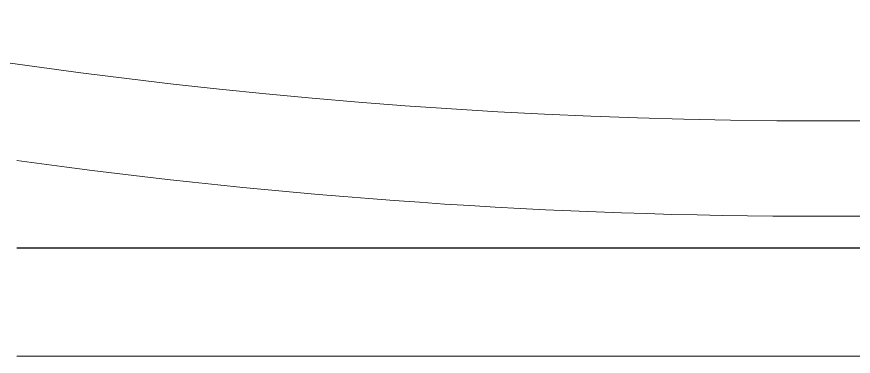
# Model space of a CAD drawing. Header units: millimetres. Extents: x -635 to 515, y -448 to 489.
# Drawn here: x 93.47 to 106.64, y 299.28 to 304.62 of the extents above; entities that cross this region are included whole.
import ezdxf

# ---------------------------------------------------------------- set-up
doc = ezdxf.new("R2010")
doc.units = ezdxf.units.MM

msp = doc.modelspace()

# ---------------------------------------------------------------- linework, layer by layer
at = {"color": 7, "linetype": 'Continuous', "lineweight": 25}
msp.add_line((118.8745051573099, 300.9828238830347), (93.47450515730995, 300.9828238830345), dxfattribs=at)
at = {"color": 144, "linetype": 'Continuous', "lineweight": 18}
msp.add_line((118.874505157312, 299.280273325815), (93.47450515731198, 299.280273325815), dxfattribs=at)
at = {"color": 7, "linetype": 'Continuous', "lineweight": 25}
msp.add_arc((106.1745051573068, 393.4828238833431), 95.50000000000003, 279.4622593852288, 260.5377406147744, dxfattribs=at)
at = {"color": 144, "linetype": 'Continuous', "lineweight": 18}
for centre, radius, start, end in [((106.1745051573158, 393.4828238833423), 90.49999999999999, 179.9999999999995, 2.519139884721601e-13), ((106.1745051573204, 393.4828238833034), 92.00000000003126, 262.0653534551903, 277.9346465448058)]:
    msp.add_arc(centre, radius, start, end, dxfattribs=at)

doc.saveas('drawing.dxf')
